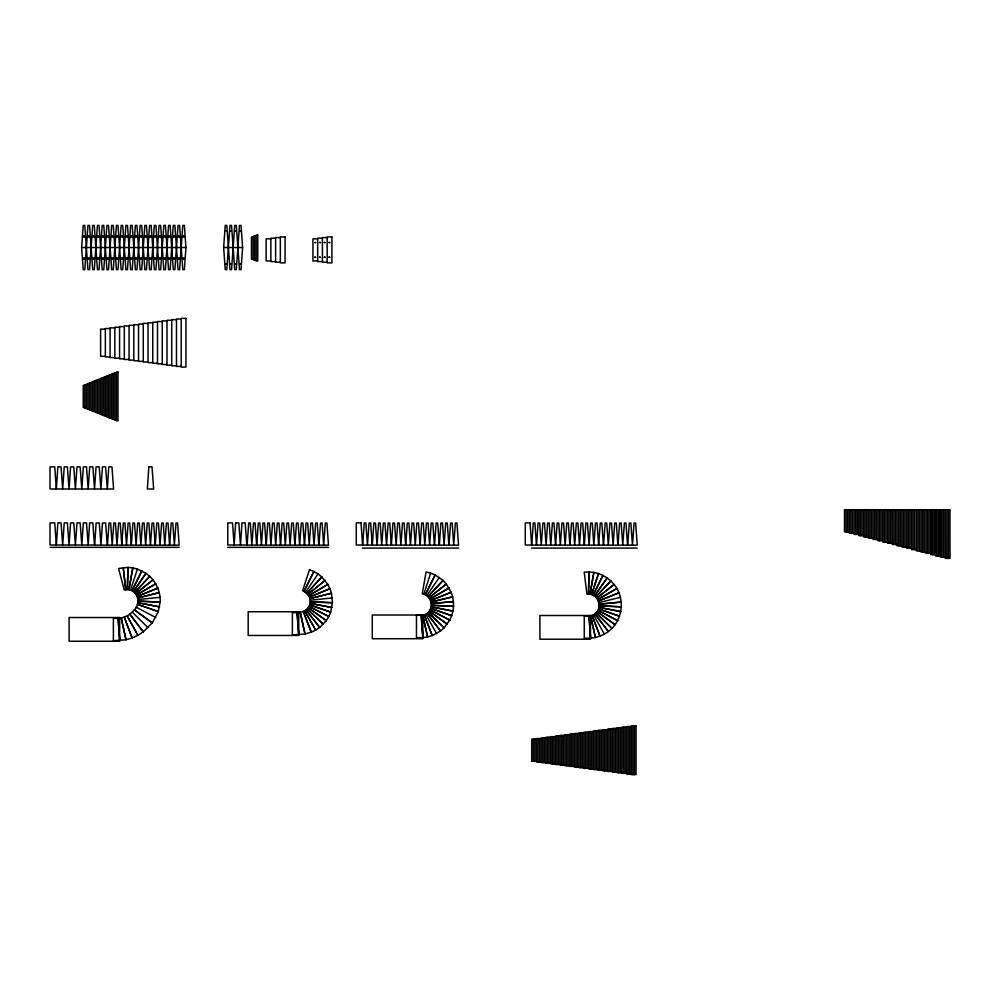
<?xml version="1.0" encoding="UTF-8"?>
<svg xmlns="http://www.w3.org/2000/svg" width="1000" height="1000" viewBox="0 0 1000 1000"><rect width="100%" height="100%" fill="white"/><g stroke="black" fill="none" stroke-linecap="round" stroke-linejoin="round"><path stroke-width="1.5" d="M56.363 488.988L57.862 466.863L61.025 466.863L62.688 488.988L64.225 466.863L67.387 466.863L69.037 488.988L70.588 466.863L73.75 466.863L75.4 488.988L76.988 466.863L80.15 466.863L81.8 488.988L83.35 466.863L86.512 466.863L88.162 488.988L89.712 466.863L92.875 466.863L94.525 488.988L96.062 466.863L99.225 466.863L100.887 488.988L102.463 466.863L105.625 466.863L107.287 488.988L108.787 466.863L111.95 466.863L113.6 488.988L50 488.988L50 466.863L54.737 466.863L56.325 488.988M56.363 545.013L57.862 522.888L61.025 522.888L62.688 545.013L64.225 522.888L67.387 522.888L69.037 545.013L70.588 522.888L73.75 522.888L75.4 545.013L76.988 522.888L80.15 522.888L81.8 545.013L83.35 522.888L86.512 522.888L88.162 545.013L89.663 522.888L92.825 522.888L94.475 545.013L50 545.013L50 522.888L54.737 522.888L56.325 545.013M81.638 247.525L83.225 225.4L84.8 225.4L87.963 269.65L89.55 269.65L92.713 225.4L94.288 225.4L97.45 269.65L99.025 269.65L102.188 225.4L103.775 225.4L106.925 269.65L108.513 269.65L111.675 225.4L113.25 225.4L116.412 269.65L117.987 269.65L121.15 225.4L122.737 225.4L125.9 269.65L127.475 269.65L130.638 225.4L132.213 225.4L135.375 269.65L136.962 269.65L140.113 225.4L141.7 225.4L144.85 269.65L146.438 269.65L149.6 225.4L151.175 225.4L154.338 269.65L155.925 269.65L159.075 225.4L160.662 225.4L163.825 269.65L165.4 269.65L168.562 225.4L170.138 225.4L173.3 269.65L174.887 269.65L178.05 225.4L179.625 225.4L182.787 269.65L184.363 269.65L185.95 247.525L184.363 225.4L182.787 225.4L179.625 269.65L178.05 269.65L174.887 225.4L173.3 225.4L170.138 269.65L168.562 269.65L165.4 225.4L163.825 225.4L160.662 269.65L159.075 269.65L155.925 225.4L154.338 225.4L151.175 269.65L149.6 269.65L146.438 225.4L144.85 225.4L141.7 269.65L140.113 269.65L136.95 225.4L135.375 225.4L132.213 269.65L130.638 269.65L127.475 225.4L125.9 225.4L122.737 269.65L121.15 269.65L117.987 225.4L116.412 225.4L113.25 269.65L111.675 269.65L108.513 225.4L106.925 225.4L103.775 269.65L102.188 269.65L99.025 225.4L97.45 225.4L94.288 269.65L92.713 269.65L89.55 225.4L87.963 225.4L84.8 269.65L83.225 269.65L81.638 247.525L185.95 247.525M107.463 545.1L109.038 522.975L110.625 522.975L112.2 545.1L113.825 522.975L115.412 522.975L116.988 545.1L118.637 523.038L120.225 523.038L121.8 545.163M121.762 545.163L123.338 523.038L124.925 523.038L126.5 545.163L128.125 523.038L129.713 523.038L131.287 545.163M131.337 545.163L132.912 523.038L134.5 523.038L136.075 545.163L137.7 523.038L139.288 523.038L140.863 545.163L142.487 523.038L144.075 523.038L145.65 545.163L147.275 523.038L148.863 523.038L150.438 545.163L152.062 523.038L153.637 523.038L155.225 545.163M155.275 545.163L156.85 523.038L158.438 523.038L160.012 545.163L161.637 523.038L163.225 523.038L164.8 545.163L166.425 523.038L168.012 523.038L169.587 545.163M169.638 545.163L171.213 523.038L172.8 523.038L174.375 545.163L176 523.038L177.575 523.038L179.163 545.163L94.65 545.138L96.15 523.013L99.312 523.013L100.962 545.138L102.475 523.013L105.625 523.013L107.287 545.138M223.65 247.525L225.238 225.4L226.812 225.4L229.975 269.65L231.55 269.65L234.713 225.4L236.3 225.4L239.462 269.65L241.038 269.65L242.613 247.525L241.038 225.4L239.462 225.4L236.3 269.65L234.713 269.65L231.55 225.4L229.975 225.4L226.812 269.65L225.238 269.65L223.65 247.525L242.613 247.525M256.712 545.163L258.3 523.038L259.875 523.038L261.45 545.163L262.987 523.038L264.575 523.038L266.15 545.163M266.2 545.163L267.775 523.038L269.363 523.038L270.938 545.163L272.562 523.038L274.15 523.038L275.725 545.163L277.35 523.038L278.938 523.038L280.512 545.163M280.562 545.163L282.137 523.038L283.725 523.038L285.3 545.163L286.925 523.038L288.512 523.038L290.087 545.163L291.712 523.038L293.3 523.038L294.875 545.163M294.925 545.163L296.5 523.038L298.087 523.038L299.662 545.163L301.288 523.038L302.875 523.038L304.45 545.163M304.5 545.163L306.075 523.038L307.663 523.038L309.237 545.163L310.863 523.038L312.45 523.038L314.025 545.163L315.65 523.038L317.238 523.038L318.812 545.163M318.95 545.163L320.538 523.038L322.113 523.038L323.688 545.163L325.325 523.038L326.9 523.038L328.475 545.163L247.113 545.1L248.688 522.975L250.275 522.975L251.85 545.1L253.475 522.975L255.062 522.975L256.637 545.1M372.3 545.163L373.875 523.038L375.462 523.038L377.038 545.163L378.575 523.038L380.163 523.038L381.737 545.163L383.363 523.038L384.95 523.038L386.525 545.163L388.15 523.038L389.738 523.038L391.312 545.163M391.362 545.163L392.938 523.038L394.525 523.038L396.1 545.163L397.725 523.038L399.312 523.038L400.887 545.163L402.512 523.038L404.1 523.038L405.675 545.163M405.725 545.163L407.3 523.038L408.888 523.038L410.462 545.163L412.088 523.038L413.675 523.038L415.25 545.163L416.875 523.038L418.462 523.038L420.037 545.163M420.087 545.163L421.662 523.038L423.25 523.038L424.825 545.163L426.45 523.038L428.038 523.038L429.613 545.163L431.238 523.038L432.825 523.038L434.4 545.163M434.538 545.163L436.112 523.038L437.7 523.038L439.275 545.163M439.325 545.163L440.9 523.038L442.488 523.038L444.062 545.163L445.7 523.038L447.275 523.038L448.862 545.163M449 545.163L450.575 523.038L452.163 523.038L453.738 545.163L455.363 523.038L456.95 523.038L458.525 545.163L362.7 545.1L364.275 522.975L365.863 522.975L367.438 545.1L369.062 522.975L370.65 522.975L372.225 545.1M536.5 545.1L538.088 522.975L539.663 522.975L541.25 545.1L542.9 523.038L544.475 523.038L546.062 545.163L547.6 523.038L549.175 523.038L550.763 545.163L552.388 523.038L553.962 523.038L555.55 545.163M555.588 545.163L557.175 523.038L558.75 523.038L560.337 545.163L561.962 523.038L563.538 523.038L565.125 545.163L566.75 523.038L568.325 523.038L569.913 545.163M569.95 545.163L571.538 523.038L573.112 523.038L574.7 545.163L576.325 523.038L577.9 523.038L579.475 545.163L581.112 523.038L582.688 523.038L584.275 545.163M584.312 545.163L585.9 523.038L587.475 523.038L589.062 545.163L590.688 523.038L592.263 523.038L593.85 545.163L595.475 523.038L597.05 523.038L598.638 545.163M598.675 545.163L600.262 523.038L601.838 523.038L603.413 545.163M603.55 545.163L605.138 523.038L606.712 523.038L608.3 545.163L609.925 523.038L611.5 523.038L613.088 545.163L614.712 523.038L616.3 523.038L617.875 545.163M618.013 545.163L619.6 523.038L621.175 523.038L622.762 545.163L624.388 523.038L625.962 523.038L627.55 545.163M627.712 545.163L629.3 523.038L630.875 523.038L632.45 545.163L634.087 523.038L635.662 523.038L637.238 545.163L531.712 545.1L533.3 522.975L534.875 522.975L536.462 545.1M423.825 594.25L430.662 573.15L426.062 572L422.25 593.85C432.938 595.075 434.562 611.65 424.312 614.925L432.262 635.638L440.525 631.025L427.075 613.387L440.562 630.988L444.113 627.85L428.263 612.337L444.15 627.812L449.738 620.138L451.662 615.75L430.75 608.35L451.675 615.7C454.275 608.15 454.087 599.75 451.163 592.312L430.575 600.562L451.15 592.263L446.375 584.05L428.988 597.837L446.287 583.938L443.062 580.462L427.925 596.675L443.038 580.425L435.225 575L430.7 573.162M130.5 590.15L137.413 569.075L132.812 567.913L128.062 567.413L127.35 589.575C137.575 589.625 141.35 603.1 134.375 609.825L152.35 622.812L158.238 611.675L137.325 604.263L158.275 611.487L160.087 602.163L137.938 601.1L160.2 602.087C160.712 590.9 155.213 579.738 146 573.362L133.35 591.587L145.963 573.337L137.463 569.087M305.525 592.238L318.012 573.888L313.925 571.487L304.05 591.35L308.725 595.675L327.812 584.375L329.95 588.663L309.45 597.137L308.75 595.725L327.837 584.412L321.85 576.975L306.75 593.225L321.825 576.938L318.125 573.975M426.7 595.675L439.3 577.425M132.213 612.163L134.275 609.763L152.162 622.888L143.3 631.862L137.963 635.325L127.175 615.95L121.25 618.125L113.387 618.562L113.387 640.688L126 639.788L121.25 618.112L126.037 639.775L132.1 638L124.288 617.238L132.137 637.987L137.887 635.35L127.163 615.938L132.213 612.15L148.05 627.688M593.55 614.75C603.962 609.675 598.3 592.225 586.912 594.2L584.225 572.188L588.962 571.95L588.488 594.125L589.012 571.95L593.725 572.4L590.062 594.275L593.888 572.413L598.488 573.562L591.587 594.65L598.538 573.587L602.925 575.388L593.05 595.25L603.038 575.462L607.112 577.888L594.412 596.075L607.163 577.913L610.837 580.913L595.638 597.062L610.862 580.95L614.075 584.438L596.7 598.237L614.15 584.55C625.588 598.362 622.85 620.887 608.362 631.487L594.862 613.875L608.325 631.512C601.525 636.75 592.75 638.825 584.263 638.088L584.263 615.962L589 615.962L590.588 638.088L589.012 616.038L592.087 615.35L599.975 636.087L592.112 615.425L593.55 614.75L604.362 634.113M598.85 602.625L620.388 597.325M332.287 597.925L310.225 600.237C310.75 605 307.825 609.888 303.288 611.512L311.425 632.15L315.7 630.1L304.713 610.837L315.738 630.087L319.675 627.438L306.025 609.95L319.775 627.438L326.275 620.638L328.775 616.55L330.662 612.137L309.688 604.913L330.675 612.087L332.425 602.75L310.262 601.825L332.438 602.7L331.463 593.25L329.975 588.7L309.45 597.137L310.212 600.2M138 599.525L160.075 597.35M256.188 235.738L254.6 235.738L254.6 260.387L256.188 260.387M254.6 236.363L253.025 236.363L253.025 259.762L254.6 259.762M253.025 237L251.438 237L251.438 259.125L253.025 259.125M280.35 237.575L275.613 237.575L275.613 262.238L280.35 262.238M327.163 237.575L322.425 237.575L322.425 262.238L327.163 262.238M275.613 238.212L270.863 238.212L270.863 261.6L275.613 261.6M322.425 238.212L317.675 238.212L317.675 261.6L322.425 261.6M270.863 238.837L266.125 238.837L266.125 260.963L270.863 260.963M317.675 238.837L312.938 238.837L312.938 260.963L317.675 260.963M181.213 319.012L176.475 319.012L176.475 366.425L181.213 366.425M176.475 319.65L171.725 319.65L171.725 365.8L176.475 365.8M171.725 320.275L166.988 320.275L166.988 365.163L171.725 365.163M166.988 320.913L162.25 320.913L162.25 364.525L166.988 364.525M162.25 321.538L157.5 321.538L157.5 363.9L162.25 363.9M157.5 322.175L152.762 322.175L152.762 363.263L157.5 363.263M152.762 322.812L148.025 322.812L148.025 362.638L152.762 362.638M148.025 323.438L143.275 323.438L143.275 362L148.025 362M143.275 324.075L138.537 324.075L138.537 361.375L143.275 361.375M138.537 324.7L133.8 324.7L133.8 360.737L138.537 360.737M133.8 325.337L129.062 325.337L129.062 360.1L133.8 360.1M129.062 325.962L124.312 325.962L124.312 359.475L129.062 359.475M124.312 326.6L119.575 326.6L119.575 358.837L124.312 358.837M119.575 327.238L114.838 327.238L114.838 358.212L119.575 358.212M114.838 327.863L110.087 327.863L110.087 357.575L114.838 357.575M110.087 328.5L105.35 328.5L105.35 356.95L110.087 356.95M105.35 329.125L100.612 329.125L100.612 356.312L105.35 356.312M116.412 372.713L114.838 372.713L114.838 420.125L116.412 420.125M114.838 373.35L113.25 373.35L113.25 419.5L114.838 419.5M113.25 373.975L111.675 373.975L111.675 418.862L113.25 418.862M111.675 374.613L110.087 374.613L110.087 418.237L111.675 418.237M110.087 375.25L108.513 375.25L108.513 417.6L110.087 417.6M108.513 375.875L106.925 375.875L106.925 416.975L108.513 416.975M106.925 376.512L105.35 376.512L105.35 416.337L106.925 416.337M105.35 377.137L103.775 377.137L103.775 415.7L105.35 415.7M103.775 377.775L102.188 377.775L102.188 415.075L103.775 415.075M102.188 378.413L100.612 378.413L100.612 414.438L102.188 414.438M100.612 379.038L99.025 379.038L99.025 413.812L100.612 413.812M99.025 379.675L97.45 379.675L97.45 413.175L99.025 413.175M97.45 380.3L95.862 380.3L95.862 412.55L97.45 412.55M95.862 380.938L94.288 380.938L94.288 411.912L95.862 411.912M94.288 381.562L92.713 381.562L92.713 411.275L94.288 411.275M92.713 382.2L91.125 382.2L91.125 410.65L92.713 410.65M91.125 382.837L89.55 382.837L89.55 410.012L91.125 410.012M89.55 383.462L87.963 383.462L87.963 409.387L89.55 409.387M87.963 384.1L86.388 384.1L86.388 408.75L87.963 408.75M86.388 384.725L84.8 384.725L84.8 408.113L86.388 408.113M84.8 385.363L83.225 385.363L83.225 407.488L84.8 407.488M849.212 531.85L844.475 531.85L844.475 509.725L950 509.725L950 558.4L945.263 558.4L945.212 509.725M854 533.125L849.262 533.125L849.262 509.725M858.812 534.388L854.075 534.388L854.075 509.725M863.512 535.65L858.775 535.65L858.812 509.725M868.3 536.912L863.562 536.912L863.562 509.725M873.088 538.175L868.35 538.175L868.35 509.725M877.875 539.438L873.138 539.438L873.088 509.725M882.663 540.7L877.925 540.7L877.925 509.725M887.45 541.975L882.712 541.975L882.712 509.725M892.237 543.237L887.5 543.237L887.5 509.725M897.025 544.5L892.288 544.5L892.237 509.725M901.812 545.763L897.075 545.763L897.025 509.725M906.6 547.025L901.862 547.025L901.812 509.725M50.188 547.337L179.213 547.337M227.7 547.362L328.638 547.362M362.4 548.075L458.738 548.075M531.562 548.075L637.212 548.075M911.388 548.288L906.65 548.288L906.65 509.725M916.175 549.55L911.438 549.55L911.438 509.725M921.05 550.825L916.312 550.825L916.312 509.725M925.837 552.087L921.1 552.087L921.1 509.725M945.212 557.137L940.475 557.137L940.475 509.725M631.287 726.562L626.538 726.562L626.538 773.975L631.287 773.975M626.538 727.188L621.8 727.188L621.8 773.337L626.538 773.337M621.8 727.825L617.062 727.825L617.062 772.712L621.8 772.712M617.062 728.45L612.325 728.45L612.325 772.075L617.062 772.075M612.325 729.087L607.575 729.087L607.575 771.438L612.325 771.438M607.575 729.725L602.837 729.725L602.837 770.812L607.575 770.812M602.837 730.35L598.1 730.35L598.1 770.175L602.837 770.175M598.1 730.987L593.35 730.987L593.35 769.55L598.1 769.55M593.35 731.612L588.612 731.612L588.612 768.913L593.35 768.913M588.612 732.25L583.875 732.25L583.875 768.288L588.612 768.288M583.875 732.875L579.125 732.875L579.125 767.65L583.875 767.65M579.125 733.512L574.388 733.512L574.388 767.013L579.125 767.013M574.388 734.15L569.65 734.15L569.65 766.388L574.388 766.388M569.65 734.775L564.9 734.775L564.9 765.75L569.65 765.75M564.9 735.413L560.163 735.413L560.163 765.125L564.9 765.125M560.163 736.038L555.425 736.038L555.425 764.488L560.163 764.488M555.425 736.675L550.688 736.675L550.688 763.863L555.425 763.863M550.688 737.3L545.938 737.3L545.938 763.225L550.688 763.225M545.938 737.938L541.2 737.938L541.2 762.588L545.938 762.588M541.2 738.575L536.462 738.575L536.462 761.963L541.2 761.963M536.462 739.2L531.712 739.2L531.712 761.325L536.462 761.325M136.05 607.15L155.7 617.45M425.75 614.25L436.55 633.625M948.425 509.725L948.425 558.4M946.838 509.725L946.838 558.4M943.637 509.725L943.637 557.137M942.05 509.725L942.05 557.137M940.3 509.725L940.3 555.875L935.562 555.875L935.562 509.725M938.725 509.725L938.725 555.875M937.138 509.725L937.138 555.875M935.512 509.725L935.512 554.612L930.775 554.612L930.775 509.725M933.938 509.725L933.938 554.612M932.35 509.725L932.35 554.612M930.638 509.725L930.638 553.35L925.9 553.35L925.9 509.725M929.05 509.725L929.05 553.35M927.475 509.725L927.475 553.35M924.262 509.725L924.262 552.087M922.675 509.725L922.675 552.087M919.475 509.725L919.475 550.825M917.887 509.725L917.887 550.825M914.6 509.725L914.6 549.55M913.012 509.725L913.012 549.55M909.812 509.725L909.812 548.288M908.225 509.725L908.225 548.288M905.025 509.725L905.025 547.025M903.438 509.725L903.438 547.025M900.238 509.725L900.238 545.763M898.65 509.725L898.65 545.763M895.45 509.725L895.45 544.5M893.863 509.725L893.863 544.5M890.662 509.725L890.662 543.237M889.075 509.725L889.075 543.237M885.875 509.725L885.875 541.975M884.287 509.725L884.287 541.975M881.087 509.725L881.087 540.7M879.5 509.725L879.5 540.7M876.3 509.725L876.3 539.438M874.712 509.725L874.712 539.438M871.513 509.725L871.513 538.175M869.925 509.725L869.925 538.175M866.725 509.725L866.725 536.912M865.138 509.725L865.138 536.912M861.938 509.725L861.938 535.65M860.35 509.725L860.35 535.65M857.237 509.725L857.237 534.388M855.662 509.725L855.662 534.388M852.425 509.725L852.425 533.125M850.837 509.725L850.837 533.125M847.638 509.725L847.638 531.85M846.05 509.725L846.05 531.85M634.45 725.925L634.45 774.6M632.863 725.925L632.863 774.6M629.7 726.562L629.7 773.975M628.125 726.562L628.125 773.975M624.963 727.188L624.963 773.337M623.387 727.188L623.387 773.337M620.225 727.825L620.225 772.712M618.638 727.825L618.638 772.712M615.475 728.45L615.475 772.075M613.9 728.45L613.9 772.075M610.737 729.087L610.737 771.438M609.163 729.087L609.163 771.438M606 729.725L606 770.812M604.412 729.725L604.412 770.812M601.25 730.35L601.25 770.175M599.675 730.35L599.675 770.175M596.512 730.987L596.512 769.55M594.938 730.987L594.938 769.55M591.775 731.612L591.775 768.913M590.188 731.612L590.188 768.913M587.038 732.25L587.038 768.288M585.45 732.25L585.45 768.288M582.288 732.875L582.288 767.65M580.712 732.875L580.712 767.65M577.55 733.512L577.55 767.013M575.975 733.512L575.975 767.013M572.812 734.15L572.812 766.388M571.225 734.15L571.225 766.388M568.062 734.775L568.062 765.75M566.487 734.775L566.487 765.75M563.325 735.413L563.325 765.125M561.75 735.413L561.75 765.125M558.587 736.038L558.587 764.488M557 736.038L557 764.488M553.837 736.675L553.837 763.863M552.263 736.675L552.263 763.863M549.1 737.3L549.1 763.225M547.525 737.3L547.525 763.225M544.362 737.938L544.362 762.588M542.775 737.938L542.775 762.588M539.625 738.575L539.625 761.963M538.038 738.575L538.038 761.963M534.875 739.2L534.875 761.325M533.3 739.2L533.3 761.325M128.012 567.4L127.35 589.575L124.225 589.938L118.575 568.488L128.012 567.4M83.225 236.4C83.8 238.438 83.737 234.513 83.238 236.35M83.225 258.525C83.725 260.562 83.825 256.712 83.225 258.525M84.8 236.462C84.45 238.388 84.15 234.537 84.8 236.462M84.8 258.587C84.438 260.487 84.138 256.65 84.8 258.587M87.963 236.4C88.5 238.45 88.55 234.488 87.975 236.35M87.963 258.525C88.525 260.587 88.513 256.562 87.963 258.525M89.55 236.462C89.213 238.337 88.875 234.562 89.55 236.462M89.55 258.587C89.125 260.575 88.888 256.637 89.55 258.587M92.713 236.4C93.175 238.425 93.35 234.625 92.713 236.35M92.713 258.525C93.225 260.6 93.312 256.55 92.713 258.525M94.288 236.462C93.938 238.35 93.612 234.537 94.288 236.462M94.288 258.587C93.888 260.512 93.625 256.65 94.288 258.587M97.45 236.4C98.025 238.438 97.95 234.513 97.45 236.35M97.45 258.525C97.95 260.562 98.05 256.712 97.45 258.525M99.025 236.462C98.65 238.425 98.375 234.525 99.025 236.462M99.025 258.587C98.713 260.5 98.325 256.663 99.025 258.587M102.188 236.4C102.688 238.45 102.825 234.537 102.2 236.35M102.188 258.525C102.737 260.587 102.737 256.537 102.188 258.525M103.775 236.462C103.438 238.337 103.1 234.562 103.775 236.462M103.775 258.587C103.35 260.575 103.112 256.637 103.775 258.587M106.938 236.4C107.4 238.425 107.575 234.625 106.938 236.35M106.938 258.525C107.45 260.6 107.525 256.55 106.938 258.525M108.513 236.462C108.162 238.35 107.837 234.537 108.513 236.462M108.513 258.587C108.112 260.512 107.85 256.65 108.513 258.587M111.675 236.4C112.2 238.45 112.25 234.513 111.675 236.35M111.675 258.525C112.212 260.562 112.188 256.7 111.675 258.525M113.25 236.462C112.875 238.425 112.6 234.525 113.25 236.462M113.25 258.587C112.938 260.5 112.55 256.663 113.25 258.587M116.412 236.4C116.962 238.438 116.962 234.537 116.425 236.35M116.412 258.525C116.975 260.575 116.95 256.575 116.412 258.525M117.987 236.462C117.613 238.325 117.362 234.55 117.987 236.462M117.987 258.587C117.65 260.55 117.3 256.663 117.987 258.587M121.163 236.4C121.688 238.4 121.688 234.688 121.163 236.35M121.163 258.525C121.675 260.6 121.762 256.55 121.163 258.525M122.737 236.462C122.387 238.35 122.062 234.537 122.737 236.462M122.737 258.587C122.338 260.512 122.075 256.65 122.737 258.587M125.9 236.4C126.425 238.45 126.487 234.513 125.9 236.35M125.9 258.525C126.463 260.575 126.412 256.6 125.9 258.525M127.475 236.462C127.1 238.425 126.825 234.525 127.475 236.462M127.475 258.587C127.088 260.512 126.812 256.65 127.475 258.587M130.638 236.4C131.175 238.438 131.188 234.537 130.65 236.35M130.638 258.525C131.2 260.575 131.175 256.575 130.638 258.525M132.213 236.462C131.838 238.325 131.588 234.55 132.213 236.462M132.213 258.587C131.875 260.55 131.525 256.663 132.213 258.587M135.375 236.4C135.912 238.4 135.9 234.7 135.387 236.35M135.375 258.525C135.863 260.587 136 256.637 135.375 258.525M136.962 236.462C136.512 238.463 136.35 234.5 136.962 236.462M136.962 258.587C136.562 260.512 136.3 256.65 136.962 258.587M140.125 236.4C140.65 238.45 140.712 234.513 140.125 236.35M140.125 258.525C140.675 260.575 140.638 256.6 140.125 258.525M141.7 236.462C141.325 238.425 141.05 234.525 141.7 236.462M141.7 258.587C141.312 260.512 141.037 256.65 141.7 258.587M144.863 236.4C145.4 238.438 145.412 234.537 144.875 236.35M144.863 258.525C145.425 260.575 145.4 256.575 144.863 258.525M146.438 236.462C146.075 238.263 145.787 234.55 146.438 236.462M146.438 258.587C146.125 260.487 145.75 256.663 146.438 258.587M149.6 236.4C150.162 238.412 150.075 234.638 149.6 236.4M149.6 258.525C150.15 260.55 150.113 256.7 149.6 258.525M151.188 236.462C150.812 238.45 150.525 234.525 151.188 236.462M151.188 258.587C150.688 260.575 150.575 256.613 151.188 258.587M154.35 236.4C154.875 238.45 154.925 234.488 154.35 236.35M154.35 258.525C154.9 260.575 154.875 256.588 154.35 258.525M155.925 236.462C155.538 238.425 155.275 234.525 155.925 236.462M155.925 258.587C155.525 260.525 155.262 256.65 155.925 258.587M159.075 236.4C159.613 238.438 159.625 234.537 159.088 236.35M159.075 258.525C159.637 260.575 159.613 256.575 159.075 258.525M160.65 236.462C160.275 238.325 160.025 234.55 160.65 236.462M160.65 258.587C160.312 260.55 159.963 256.663 160.65 258.587M163.812 236.4C164.35 238.4 164.338 234.7 163.825 236.35M163.812 258.525C164.3 260.587 164.438 256.637 163.812 258.525M165.4 236.462C165.025 238.463 164.75 234.525 165.4 236.462M165.4 258.587C165 260.525 164.737 256.65 165.4 258.587M168.562 236.4C169.088 238.45 169.15 234.513 168.562 236.35M168.562 258.525C169.125 260.575 169.075 256.6 168.562 258.525M170.138 236.462C169.762 238.425 169.488 234.525 170.138 236.462M170.138 258.587C169.75 260.512 169.475 256.65 170.138 258.587M173.3 236.4C173.837 238.438 173.85 234.537 173.312 236.35M173.3 258.525C173.863 260.575 173.837 256.575 173.3 258.525M174.875 236.462C174.513 238.263 174.225 234.55 174.875 236.462M174.875 258.587C174.562 260.487 174.188 256.663 174.875 258.587M178.038 236.4C178.6 238.412 178.512 234.638 178.038 236.4M178.038 258.525C178.588 260.55 178.55 256.7 178.038 258.525M179.625 236.462C179.25 238.45 178.962 234.525 179.625 236.462M179.625 258.587C179.125 260.575 179.013 256.613 179.625 258.587M182.787 236.4C183.325 238.45 183.375 234.488 182.8 236.35M182.787 258.525C183.35 260.587 183.337 256.562 182.787 258.525M184.375 236.462C184.062 238.4 183.675 234.562 184.375 236.462M184.375 258.587C183.975 260.525 183.713 256.65 184.375 258.587M225.55 230.812L226.488 230.925L225.55 230.787M225.55 264.163L226.5 264.225L225.55 264.163M230.287 230.812L231.238 230.925L230.3 230.787M230.287 264.163L231.238 264.225L230.287 264.163M235.037 230.812L235.975 230.925L235.037 230.787M235.037 264.163L235.975 264.225L235.037 264.163M239.775 230.812L240.712 230.925L239.775 230.787M239.775 264.163L240.725 264.225L239.775 264.163M314.837 242.512L315.775 242.613L314.85 242.45M314.837 257.225L315.775 257.337L314.837 257.2M319.575 242.512L320.513 242.613L319.587 242.45M319.575 257.225L320.513 257.337L319.575 257.2M324.312 242.512L325.262 242.613L324.325 242.45M324.312 257.225L325.262 257.337L324.325 257.2M329.062 242.512L330 242.613L329.062 242.45M329.062 257.225L330 257.337L329.062 257.2M148.85 466.863L147.35 488.988L153.663 488.988L152.012 466.863L148.85 466.863M235.637 522.888L234.137 545.013L232.512 522.888L227.775 522.888L227.775 545.013L246.812 545.013L245.162 522.888L242 522.888L240.487 545.013L238.8 522.888L235.637 522.888M132.775 567.9L128.925 589.738L132.812 567.913M309.5 569.663L302.587 590.75L304.05 591.35L313.888 571.462L309.5 569.663M435.1 574.95L425.288 594.85L435.225 575M141.838 570.887L131.962 590.75L141.888 570.913M149.688 576.337L134.588 592.575L149.725 576.362M325.087 580.438L307.825 594.375L325.112 580.475M152.95 579.837L135.662 593.737L152.975 579.875M155.675 583.775L136.562 595.037L155.688 583.825M449.038 587.975L429.875 599.138L449.062 588M616.825 588.462L597.675 599.65L616.85 588.5M157.787 588.075L137.25 596.462L157.8 588.112M618.925 592.762L598.362 601.075L618.95 592.812M424.288 614.85L416.463 615.45L416.463 637.575L422.788 637.575L421.213 615.45L422.887 637.663L427.587 636.962L422.775 615.3L427.625 636.95L432.163 635.588L424.288 614.85M303.263 611.45L300.238 612.35L305.062 634L311.125 632.2L303.263 611.45M331.45 593.2L309.95 598.638L331.463 593.25M159.275 592.625L137.738 597.962L159.275 592.675M452.612 596.825L431.05 602.062L452.625 596.875M300.238 612.337L292.362 612.775L292.362 634.9L304.975 634.012L300.238 612.337M621.2 602.038L599.113 604.188L621.2 602.087M453.4 601.55L431.325 603.625L453.4 601.587M257.762 235.1L256.188 235.1L256.188 261.025L257.762 261.025L257.762 235.1M285.087 236.95L280.35 236.95L280.35 262.863L285.087 262.863L285.087 236.95M331.9 236.95L327.163 236.95L327.163 262.863L331.9 262.863L331.9 236.95M185.95 318.387L181.213 318.387L181.213 367.062L185.95 367.062L185.95 318.387M117.987 372.088L116.412 372.088L116.412 420.763L117.987 420.763L117.987 372.088M361.012 522.888L356.275 522.888L356.275 545.013L362.587 545.013L361.012 522.888M530.025 522.888L525.288 522.888L525.288 545.013L531.613 545.013L530.025 522.888M298.762 611.75L248.188 611.75L248.188 635.462L298.762 635.462L298.762 611.75M422.85 615L372.275 615L372.275 638.713L422.85 638.713L422.85 615M590.475 615.5L539.9 615.5L539.9 639.212L590.475 639.212L590.475 615.5M119.663 617.525L69.088 617.525L69.088 641.237L119.663 641.237L119.663 617.525M636.025 725.925L631.287 725.925L631.287 774.6L636.025 774.6L636.025 725.925M621.312 606.825L599.15 605.763L621.312 606.875M453.512 606.337L431.35 605.25L453.512 606.375M331.887 607.463L310.087 603.387L331.887 607.513M159.525 606.862L137.75 602.663L159.512 606.912M620.737 611.575L598.962 607.337L620.725 611.625M452.938 611.087L431.163 606.825L452.925 611.125M619.475 616.2L598.55 608.837L619.45 616.237M328.8 616.5L309.062 606.375L328.775 616.55M617.562 620.588L597.913 610.288L617.537 620.625M449.762 620.087L430.112 609.8L449.738 620.138M326.312 620.6L308.25 607.725L326.275 620.638M615.025 624.65L597.075 611.625L615 624.688M447.238 624.163L429.275 611.138L447.212 624.188M323.288 624.25L307.238 608.938L323.25 624.288M611.938 628.312L596.05 612.837L611.912 628.337M143.3 631.862L129.838 614.237L143.262 631.888M595.438 637.45L590.575 615.8L595.388 637.45M125.775 589.637L123.225 567.6L125.775 589.637M298.725 634.9L297.1 612.775L298.688 634.9M119.738 640.675L118.125 618.562L119.7 640.688"/></g></svg>
